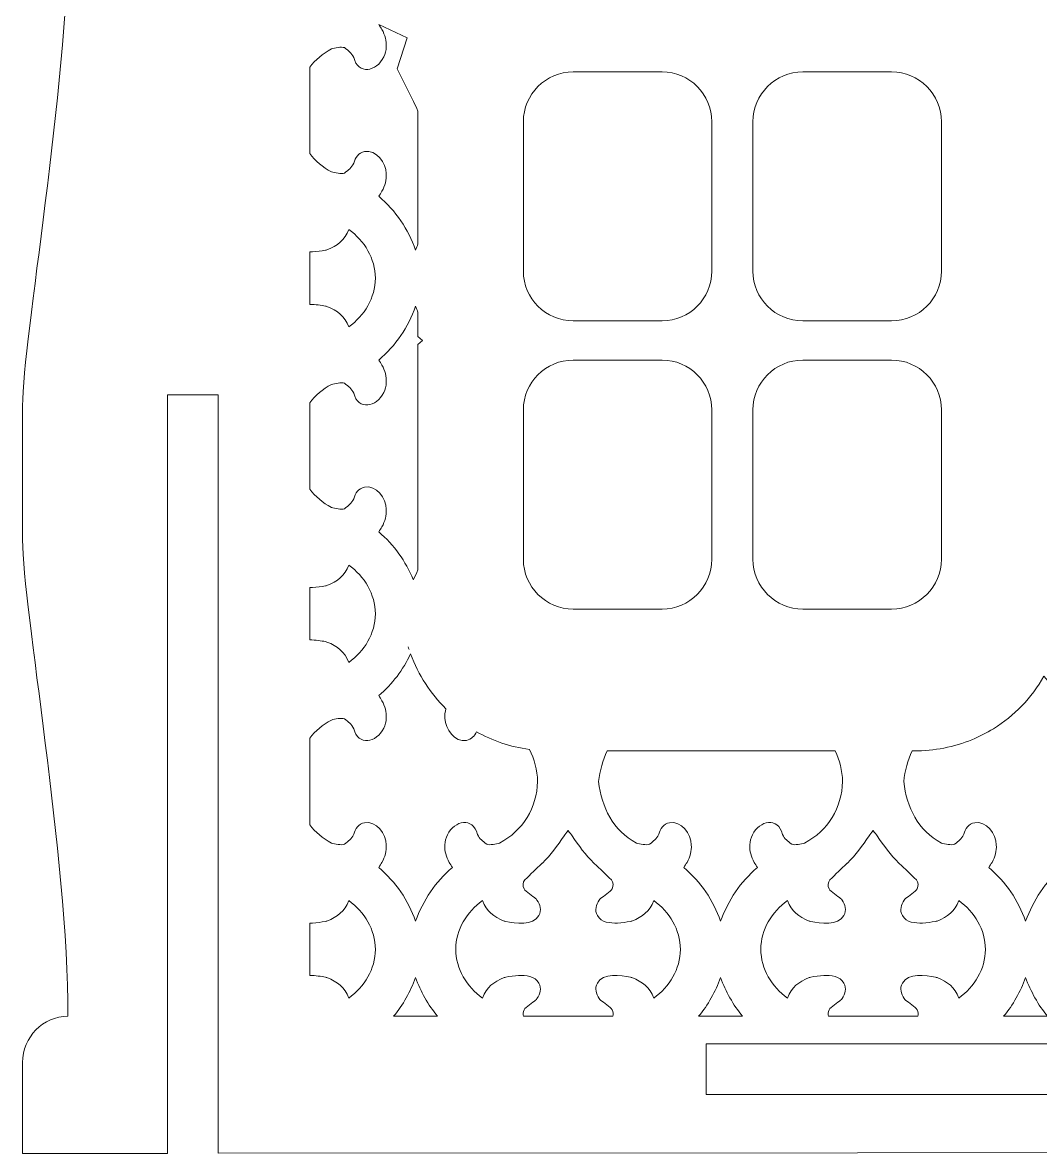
# Model space of a CAD drawing. Header units: centimetres. Extents: x -44 to 44, y -59 to 59.
# Drawn here: x -12.56 to -0.54, y -21.41 to -8.06 of the extents above; entities that cross this region are included whole.
import ezdxf

# ---------------------------------------------------------------- set-up
doc = ezdxf.new("R2010")
doc.units = ezdxf.units.CM
doc.header["$MEASUREMENT"] = 0
doc.layers.add('layer 1', color=7, linetype='Continuous')

msp = doc.modelspace()

# ---------------------------------------------------------------- linework, layer by layer
at = {"layer": 'layer 1', "lineweight": 9}
for points, knots in [([(0.39317, 9.20218), (0.39317, 9.20218), (1.78183, 9.20218), (1.78183, 9.20218), (1.78183, 9.20218), (2.21833, 9.20218), (2.57539, 8.84509), (2.57539, 8.40861), (2.57539, 8.40861), (2.57539, 8.40861), (2.57539, 8.40859), (2.57539, 8.40859), (2.57539, 8.40859), (2.57539, 8.05007), (2.33445, 7.74516), (2.00649, 7.64766), (2.00649, 7.64766), (2.00649, 7.64766), (2.03844, 7.61503), (2.03844, 7.61503), (2.03844, 7.61503), (2.03844, 7.61503), (2.38926, 7.25685), (2.38926, 7.25685), (2.38926, 7.25685), (2.38926, 7.25685), (14.71384, -5.32678), (14.71384, -5.32678), (14.71384, -5.32678), (14.71384, -5.32678), (14.71384, -6.39821), (14.71384, -6.39821), (14.71384, -6.39821), (14.71384, -6.70091), (14.47399, -6.94629), (14.17813, -6.94629), (14.17813, -6.94629), (14.17813, -8.84051), (14.71384, -11.77993), (14.71384, -12.57114), (14.71384, -12.57114), (14.71384, -12.57114), (14.71384, -14.15383), (14.71384, -14.15383), (14.71384, -14.15383), (14.71384, -14.94504), (14.17813, -17.88446), (14.17813, -19.77868), (14.17813, -19.77868), (14.47399, -19.77868), (14.71384, -20.02406), (14.71384, -20.32676), (14.71384, -20.32676), (14.71384, -20.32676), (14.71384, -21.39819), (14.71384, -21.39819), (14.71384, -21.39819), (14.71384, -21.39819), (14.17813, -21.39819), (14.17813, -21.39819), (14.17813, -21.39819), (14.17813, -21.39819), (13.65836, -21.39819), (13.65836, -21.39819), (13.65836, -21.39819), (13.65836, -21.39819), (13.00335, -21.39859), (13.00335, -21.39859), (13.00335, -21.39859), (13.00335, -21.39859), (13.00335, -12.45703), (13.00335, -12.45703), (13.00335, -12.45703), (13.00335, -12.45703), (12.40335, -12.45703), (12.40335, -12.45703), (12.40335, -12.45703), (12.40335, -12.45703), (12.40335, -21.39898), (12.40335, -21.39898), (12.40335, -21.39898), (12.40335, -21.39898), (-10.24476, -21.41336), (-10.24476, -21.41336), (-10.24476, -21.41336), (-10.24476, -21.41336), (-10.24476, -12.45703), (-10.24476, -12.45703), (-10.24476, -12.45703), (-10.24476, -12.45703), (-10.84476, -12.45703), (-10.84476, -12.45703), (-10.84476, -12.45703), (-10.84476, -12.45703), (-10.84476, -21.41374), (-10.84476, -21.41374), (-10.84476, -21.41374), (-10.84476, -21.41374), (-11.49101, -21.41415), (-11.49101, -21.41415), (-11.49101, -21.41415), (-11.49101, -21.41415), (-12.01954, -21.41415), (-12.01954, -21.41415), (-12.01954, -21.41415), (-12.01954, -21.41415), (-12.55526, -21.41415), (-12.55526, -21.41415), (-12.55526, -21.41415), (-12.55526, -21.41415), (-12.55526, -20.34272), (-12.55526, -20.34272), (-12.55526, -20.34272), (-12.55526, -20.04002), (-12.31541, -19.79464), (-12.01954, -19.79464), (-12.01954, -19.79464), (-12.01954, -17.90042), (-12.55526, -14.961), (-12.55526, -14.16979), (-12.55526, -14.16979), (-12.55526, -14.16979), (-12.55526, -12.5871), (-12.55526, -12.5871), (-12.55526, -12.5871), (-12.55526, -11.79589), (-12.01954, -8.85647), (-12.01954, -6.96225), (-12.01954, -6.96225), (-12.31541, -6.96225), (-12.55526, -6.71687), (-12.55526, -6.41417), (-12.55526, -6.41417), (-12.55526, -6.41417), (-12.55526, -5.34274), (-12.55526, -5.34274), (-12.55526, -5.34274), (-12.55526, -5.34274), (0.08501, 7.5624), (0.08501, 7.5624), (0.08501, 7.5624), (0.08501, 7.5624), (0.16851, 7.64769), (0.16851, 7.64769), (0.16851, 7.64769), (-0.15947, 7.74519), (-0.40039, 8.05005), (-0.40039, 8.40859), (-0.40039, 8.40859), (-0.40039, 8.40859), (-0.40039, 8.40861), (-0.40039, 8.40861), (-0.40039, 8.40861), (-0.40039, 8.84509), (-0.04333, 9.20218), (0.39317, 9.20218)], [0, 0, 0, 0, 0.025, 0.025, 0.025, 0.025, 0.05, 0.05, 0.05, 0.05, 0.075, 0.075, 0.075, 0.075, 0.1, 0.1, 0.1, 0.1, 0.125, 0.125, 0.125, 0.125, 0.15, 0.15, 0.15, 0.15, 0.175, 0.175, 0.175, 0.175, 0.2, 0.2, 0.2, 0.2, 0.225, 0.225, 0.225, 0.225, 0.25, 0.25, 0.25, 0.25, 0.275, 0.275, 0.275, 0.275, 0.3, 0.3, 0.3, 0.3, 0.325, 0.325, 0.325, 0.325, 0.35, 0.35, 0.35, 0.35, 0.375, 0.375, 0.375, 0.375, 0.4, 0.4, 0.4, 0.4, 0.425, 0.425, 0.425, 0.425, 0.45, 0.45, 0.45, 0.45, 0.475, 0.475, 0.475, 0.475, 0.5, 0.5, 0.5, 0.5, 0.525, 0.525, 0.525, 0.525, 0.55, 0.55, 0.55, 0.55, 0.575, 0.575, 0.575, 0.575, 0.6, 0.6, 0.6, 0.6, 0.625, 0.625, 0.625, 0.625, 0.65, 0.65, 0.65, 0.65, 0.675, 0.675, 0.675, 0.675, 0.7, 0.7, 0.7, 0.7, 0.725, 0.725, 0.725, 0.725, 0.75, 0.75, 0.75, 0.75, 0.775, 0.775, 0.775, 0.775, 0.8, 0.8, 0.8, 0.8, 0.825, 0.825, 0.825, 0.825, 0.85, 0.85, 0.85, 0.85, 0.875, 0.875, 0.875, 0.875, 0.9, 0.9, 0.9, 0.9, 0.925, 0.925, 0.925, 0.925, 0.95, 0.95, 0.95, 0.95, 1, 1, 1, 1]), ([(-8.35131, -8.08091), (-8.33805, -8.10099), (-8.32318, -8.12169), (-8.31236, -8.14142), (-8.31236, -8.14142), (-8.27674, -8.20624), (-8.25718, -8.27436), (-8.26185, -8.34868), (-8.26185, -8.34868), (-8.26264, -8.3889), (-8.27387, -8.42882), (-8.29144, -8.46484), (-8.29144, -8.46484), (-8.37694, -8.63996), (-8.59414, -8.67919), (-8.64579, -8.47215), (-8.64579, -8.47215), (-8.67469, -8.41485), (-8.70519, -8.39458), (-8.75537, -8.355), (-8.75537, -8.355), (-8.79066, -8.34131), (-8.86937, -8.3589), (-8.90756, -8.36931), (-8.90756, -8.36931), (-9.01408, -8.42473), (-9.09889, -8.49851), (-9.16513, -8.58527), (-9.16513, -8.58527), (-9.16513, -8.58527), (-9.16513, -9.60651), (-9.16513, -9.60651), (-9.16513, -9.60651), (-9.09887, -9.69328), (-9.01408, -9.76706), (-8.90754, -9.82247), (-8.90754, -9.82247), (-8.86937, -9.83289), (-8.79064, -9.8505), (-8.75539, -9.83681), (-8.75539, -9.83681), (-8.7051, -9.79716), (-8.67463, -9.77691), (-8.64568, -9.71944), (-8.64568, -9.71944), (-8.62884, -9.65385), (-8.58855, -9.59629), (-8.51743, -9.58211), (-8.51743, -9.58211), (-8.37951, -9.55457), (-8.26466, -9.71801), (-8.26185, -9.843), (-8.26185, -9.843), (-8.25716, -9.91736), (-8.27672, -9.9855), (-8.31234, -10.05039), (-8.31234, -10.05039), (-8.32314, -10.07004), (-8.33794, -10.09067), (-8.35129, -10.11092), (-8.35129, -10.11092), (-8.14783, -10.28184), (-8.00496, -10.49822), (-7.91576, -10.74538), (-7.91576, -10.74538), (-7.9068, -10.72056), (-7.89729, -10.69605), (-7.88724, -10.67186), (-7.88724, -10.67186), (-7.88724, -10.67186), (-7.88724, -9.10371), (-7.88724, -9.10371), (-7.88724, -9.10371), (-7.90483, -9.06574), (-7.92424, -9.02801), (-7.94196, -8.99209), (-7.94196, -8.99209), (-7.94196, -8.99209), (-8.13313, -8.60503), (-8.13313, -8.60503), (-8.13313, -8.60503), (-8.13313, -8.60503), (-8.01677, -8.23845), (-8.01677, -8.23845), (-8.01677, -8.23845), (-8.01677, -8.23845), (-8.35131, -8.08091), (-8.35131, -8.08091)], [0, 0, 0, 0, 0.04347826, 0.04347826, 0.04347826, 0.04347826, 0.08695652, 0.08695652, 0.08695652, 0.08695652, 0.13043478, 0.13043478, 0.13043478, 0.13043478, 0.17391304, 0.17391304, 0.17391304, 0.17391304, 0.2173913, 0.2173913, 0.2173913, 0.2173913, 0.26086957, 0.26086957, 0.26086957, 0.26086957, 0.30434783, 0.30434783, 0.30434783, 0.30434783, 0.34782609, 0.34782609, 0.34782609, 0.34782609, 0.39130435, 0.39130435, 0.39130435, 0.39130435, 0.43478261, 0.43478261, 0.43478261, 0.43478261, 0.47826087, 0.47826087, 0.47826087, 0.47826087, 0.52173913, 0.52173913, 0.52173913, 0.52173913, 0.56521739, 0.56521739, 0.56521739, 0.56521739, 0.60869565, 0.60869565, 0.60869565, 0.60869565, 0.65217391, 0.65217391, 0.65217391, 0.65217391, 0.69565217, 0.69565217, 0.69565217, 0.69565217, 0.73913043, 0.73913043, 0.73913043, 0.73913043, 0.7826087, 0.7826087, 0.7826087, 0.7826087, 0.82608696, 0.82608696, 0.82608696, 0.82608696, 0.86956522, 0.86956522, 0.86956522, 0.86956522, 0.91304348, 0.91304348, 0.91304348, 0.91304348, 1, 1, 1, 1]), ([(-6.05505, -11.58216), (-5.64936, -11.58216), (-5.00593, -11.58216), (-5.00593, -11.58216), (-5.00593, -11.58216), (-5.00593, -11.58216), (-5.00593, -11.58216), (-5.00593, -11.58216), (-5.00593, -11.58216), (-4.68244, -11.58216), (-4.41776, -11.31748), (-4.41776, -10.99401), (-4.41776, -10.99401), (-4.41776, -10.99401), (-4.41776, -10.99401), (-4.41776, -10.99401), (-4.41776, -10.99401), (-4.41776, -10.99401), (-4.41776, -9.22956), (-4.41776, -9.22956), (-4.41776, -9.22956), (-4.41776, -9.22956), (-4.41776, -9.22956), (-4.41776, -9.22956), (-4.41776, -9.22956), (-4.41776, -8.9061), (-4.68244, -8.64144), (-5.00593, -8.64144), (-5.00593, -8.64144), (-5.00593, -8.64144), (-5.64936, -8.64144), (-6.05507, -8.64144), (-6.05507, -8.64144), (-6.05507, -8.64144), (-6.05507, -8.64144), (-6.05507, -8.64144), (-6.05507, -8.64144), (-6.37854, -8.64144), (-6.6432, -8.9061), (-6.6432, -9.22956), (-6.6432, -9.22956), (-6.6432, -9.22956), (-6.6432, -9.22956), (-6.6432, -9.22956), (-6.6432, -9.22956), (-6.6432, -9.22956), (-6.6432, -10.99401), (-6.6432, -10.99401), (-6.6432, -10.99401), (-6.6432, -10.99401), (-6.6432, -10.99401), (-6.6432, -10.99401), (-6.6432, -10.99401), (-6.6432, -11.31748), (-6.37854, -11.58216), (-6.05505, -11.58216)], [0, 0, 0, 0, 0.06666667, 0.06666667, 0.06666667, 0.06666667, 0.13333333, 0.13333333, 0.13333333, 0.13333333, 0.2, 0.2, 0.2, 0.2, 0.26666667, 0.26666667, 0.26666667, 0.26666667, 0.33333333, 0.33333333, 0.33333333, 0.33333333, 0.4, 0.4, 0.4, 0.4, 0.46666667, 0.46666667, 0.46666667, 0.46666667, 0.53333333, 0.53333333, 0.53333333, 0.53333333, 0.6, 0.6, 0.6, 0.6, 0.66666667, 0.66666667, 0.66666667, 0.66666667, 0.73333333, 0.73333333, 0.73333333, 0.73333333, 0.8, 0.8, 0.8, 0.8, 0.86666667, 0.86666667, 0.86666667, 0.86666667, 1, 1, 1, 1]), ([(-3.34446, -11.58216), (-2.93878, -11.58216), (-2.29532, -11.58216), (-2.29532, -11.58216), (-2.29532, -11.58216), (-2.29532, -11.58216), (-2.29532, -11.58216), (-2.29532, -11.58216), (-2.29532, -11.58216), (-1.97184, -11.58216), (-1.70717, -11.31748), (-1.70717, -10.99401), (-1.70717, -10.99401), (-1.70717, -10.99401), (-1.70717, -10.99401), (-1.70717, -10.99401), (-1.70717, -10.99401), (-1.70717, -10.99401), (-1.70717, -9.22956), (-1.70717, -9.22956), (-1.70717, -9.22956), (-1.70717, -9.22956), (-1.70717, -9.22956), (-1.70717, -9.22956), (-1.70717, -9.22956), (-1.70717, -8.9061), (-1.97186, -8.64144), (-2.29532, -8.64144), (-2.29532, -8.64144), (-2.29532, -8.64144), (-2.93878, -8.64144), (-3.34446, -8.64144), (-3.34446, -8.64144), (-3.34446, -8.64144), (-3.34446, -8.64144), (-3.34446, -8.64144), (-3.34446, -8.64144), (-3.66793, -8.64144), (-3.93259, -8.9061), (-3.93259, -9.22956), (-3.93259, -9.22956), (-3.93259, -9.22956), (-3.93259, -9.22956), (-3.93259, -9.22956), (-3.93259, -9.22956), (-3.93259, -9.22956), (-3.93259, -10.99401), (-3.93259, -10.99401), (-3.93259, -10.99401), (-3.93259, -10.99401), (-3.93259, -10.99401), (-3.93259, -10.99401), (-3.93259, -10.99401), (-3.93259, -11.31748), (-3.66793, -11.58216), (-3.34446, -11.58216)], [0, 0, 0, 0, 0.06666667, 0.06666667, 0.06666667, 0.06666667, 0.13333333, 0.13333333, 0.13333333, 0.13333333, 0.2, 0.2, 0.2, 0.2, 0.26666667, 0.26666667, 0.26666667, 0.26666667, 0.33333333, 0.33333333, 0.33333333, 0.33333333, 0.4, 0.4, 0.4, 0.4, 0.46666667, 0.46666667, 0.46666667, 0.46666667, 0.53333333, 0.53333333, 0.53333333, 0.53333333, 0.6, 0.6, 0.6, 0.6, 0.66666667, 0.66666667, 0.66666667, 0.66666667, 0.73333333, 0.73333333, 0.73333333, 0.73333333, 0.8, 0.8, 0.8, 0.8, 0.86666667, 0.86666667, 0.86666667, 0.86666667, 1, 1, 1, 1]), ([(-9.16513, -10.76749), (-9.15405, -10.76749), (-9.14314, -10.76719), (-9.13258, -10.76672), (-9.13258, -10.76672), (-9.08196, -10.76443), (-9.02942, -10.75764), (-8.9796, -10.7481), (-8.9796, -10.7481), (-8.9796, -10.7481), (-8.97064, -10.74636), (-8.97064, -10.74636), (-8.97064, -10.74636), (-8.97064, -10.74636), (-8.96209, -10.74317), (-8.96209, -10.74317), (-8.96209, -10.74317), (-8.83564, -10.69569), (-8.75441, -10.62896), (-8.70559, -10.50193), (-8.70559, -10.50193), (-8.51946, -10.63517), (-8.39248, -10.84528), (-8.39023, -11.07855), (-8.39023, -11.07855), (-8.39248, -11.30998), (-8.51946, -11.51991), (-8.70559, -11.65314), (-8.70559, -11.65314), (-8.75443, -11.52609), (-8.83564, -11.45936), (-8.96211, -11.41189), (-8.96211, -11.41189), (-8.96211, -11.41189), (-8.97062, -11.4087), (-8.97062, -11.4087), (-8.97062, -11.4087), (-8.97062, -11.4087), (-8.97954, -11.40699), (-8.97954, -11.40699), (-8.97954, -11.40699), (-9.02949, -11.39739), (-9.09816, -11.38629), (-9.16513, -11.38712), (-9.16513, -11.38712), (-9.16513, -11.38712), (-9.16513, -10.76749), (-9.16513, -10.76749)], [0, 0, 0, 0, 0.07692308, 0.07692308, 0.07692308, 0.07692308, 0.15384615, 0.15384615, 0.15384615, 0.15384615, 0.23076923, 0.23076923, 0.23076923, 0.23076923, 0.30769231, 0.30769231, 0.30769231, 0.30769231, 0.38461538, 0.38461538, 0.38461538, 0.38461538, 0.46153846, 0.46153846, 0.46153846, 0.46153846, 0.53846154, 0.53846154, 0.53846154, 0.53846154, 0.61538462, 0.61538462, 0.61538462, 0.61538462, 0.69230769, 0.69230769, 0.69230769, 0.69230769, 0.76923077, 0.76923077, 0.76923077, 0.76923077, 0.84615385, 0.84615385, 0.84615385, 0.84615385, 1, 1, 1, 1]), ([(-9.16513, -12.54853), (-9.09887, -12.46176), (-9.01408, -12.38799), (-8.90754, -12.33257), (-8.90754, -12.33257), (-8.86937, -12.32216), (-8.79064, -12.30452), (-8.75539, -12.31826), (-8.75539, -12.31826), (-8.70516, -12.35786), (-8.67469, -12.37806), (-8.64579, -12.43543), (-8.64579, -12.43543), (-8.59414, -12.64245), (-8.37692, -12.60321), (-8.29146, -12.4281), (-8.29146, -12.4281), (-8.27387, -12.39208), (-8.26264, -12.35216), (-8.26185, -12.31194), (-8.26185, -12.31194), (-8.25718, -12.23762), (-8.27674, -12.1695), (-8.31234, -12.10466), (-8.31234, -12.10466), (-8.32318, -12.08492), (-8.33805, -12.06422), (-8.35131, -12.04414), (-8.35131, -12.04414), (-8.14785, -11.87323), (-8.00496, -11.65684), (-7.91576, -11.40969), (-7.91576, -11.40969), (-7.9068, -11.4345), (-7.89729, -11.45899), (-7.88724, -11.48319), (-7.88724, -11.48319), (-7.88724, -11.48319), (-7.88724, -11.76484), (-7.88724, -11.76484), (-7.88724, -11.76484), (-7.88724, -11.76484), (-7.83461, -11.81351), (-7.83461, -11.81351), (-7.83461, -11.81351), (-7.83461, -11.81351), (-7.88724, -11.86217), (-7.88724, -11.86217), (-7.88724, -11.86217), (-7.88724, -11.86217), (-7.88724, -14.5233), (-7.88724, -14.5233), (-7.88724, -14.5233), (-7.90483, -14.56127), (-7.92424, -14.59901), (-7.94196, -14.63492), (-7.94196, -14.63492), (-7.94196, -14.63492), (-7.94325, -14.63754), (-7.94325, -14.63754), (-7.94325, -14.63754), (-8.03327, -14.41991), (-8.16759, -14.22851), (-8.35129, -14.07418), (-8.35129, -14.07418), (-8.33796, -14.05395), (-8.32316, -14.03329), (-8.31236, -14.01364), (-8.31236, -14.01364), (-8.27672, -13.94878), (-8.25716, -13.88064), (-8.26185, -13.80628), (-8.26185, -13.80628), (-8.26466, -13.68126), (-8.37949, -13.51783), (-8.51743, -13.54536), (-8.51743, -13.54536), (-8.58855, -13.55955), (-8.62884, -13.61711), (-8.64568, -13.6827), (-8.64568, -13.6827), (-8.67463, -13.74017), (-8.7051, -13.76042), (-8.75537, -13.80004), (-8.75537, -13.80004), (-8.79066, -13.81374), (-8.86935, -13.79614), (-8.90756, -13.78573), (-8.90756, -13.78573), (-9.01408, -13.73031), (-9.09889, -13.65654), (-9.16513, -13.56977), (-9.16513, -13.56977), (-9.16513, -13.56977), (-9.16513, -12.54853), (-9.16513, -12.54853)], [0, 0, 0, 0, 0.04, 0.04, 0.04, 0.04, 0.08, 0.08, 0.08, 0.08, 0.12, 0.12, 0.12, 0.12, 0.16, 0.16, 0.16, 0.16, 0.2, 0.2, 0.2, 0.2, 0.24, 0.24, 0.24, 0.24, 0.28, 0.28, 0.28, 0.28, 0.32, 0.32, 0.32, 0.32, 0.36, 0.36, 0.36, 0.36, 0.4, 0.4, 0.4, 0.4, 0.44, 0.44, 0.44, 0.44, 0.48, 0.48, 0.48, 0.48, 0.52, 0.52, 0.52, 0.52, 0.56, 0.56, 0.56, 0.56, 0.6, 0.6, 0.6, 0.6, 0.64, 0.64, 0.64, 0.64, 0.68, 0.68, 0.68, 0.68, 0.72, 0.72, 0.72, 0.72, 0.76, 0.76, 0.76, 0.76, 0.8, 0.8, 0.8, 0.8, 0.84, 0.84, 0.84, 0.84, 0.88, 0.88, 0.88, 0.88, 0.92, 0.92, 0.92, 0.92, 1, 1, 1, 1]), ([(-6.05505, -14.98556), (-5.64936, -14.98556), (-5.00593, -14.98556), (-5.00593, -14.98556), (-5.00593, -14.98556), (-5.00593, -14.98556), (-5.00593, -14.98556), (-5.00593, -14.98556), (-5.00593, -14.98556), (-4.68244, -14.98556), (-4.41776, -14.72087), (-4.41776, -14.39743), (-4.41776, -14.39743), (-4.41776, -14.39743), (-4.41776, -14.39743), (-4.41776, -14.39743), (-4.41776, -14.39743), (-4.41776, -14.39743), (-4.41776, -12.63298), (-4.41776, -12.63298), (-4.41776, -12.63298), (-4.41776, -12.63298), (-4.41776, -12.63298), (-4.41776, -12.63298), (-4.41776, -12.63298), (-4.41776, -12.30951), (-4.68244, -12.04485), (-5.00593, -12.04485), (-5.00593, -12.04485), (-5.00593, -12.04485), (-5.64936, -12.04485), (-6.05507, -12.04485), (-6.05507, -12.04485), (-6.05507, -12.04485), (-6.05507, -12.04485), (-6.05507, -12.04485), (-6.05507, -12.04485), (-6.37854, -12.04485), (-6.6432, -12.30951), (-6.6432, -12.63298), (-6.6432, -12.63298), (-6.6432, -12.63298), (-6.6432, -12.63298), (-6.6432, -12.63298), (-6.6432, -12.63298), (-6.6432, -12.63298), (-6.6432, -14.39743), (-6.6432, -14.39743), (-6.6432, -14.39743), (-6.6432, -14.39743), (-6.6432, -14.39743), (-6.6432, -14.39743), (-6.6432, -14.39743), (-6.6432, -14.72087), (-6.37854, -14.98556), (-6.05505, -14.98556)], [0, 0, 0, 0, 0.06666667, 0.06666667, 0.06666667, 0.06666667, 0.13333333, 0.13333333, 0.13333333, 0.13333333, 0.2, 0.2, 0.2, 0.2, 0.26666667, 0.26666667, 0.26666667, 0.26666667, 0.33333333, 0.33333333, 0.33333333, 0.33333333, 0.4, 0.4, 0.4, 0.4, 0.46666667, 0.46666667, 0.46666667, 0.46666667, 0.53333333, 0.53333333, 0.53333333, 0.53333333, 0.6, 0.6, 0.6, 0.6, 0.66666667, 0.66666667, 0.66666667, 0.66666667, 0.73333333, 0.73333333, 0.73333333, 0.73333333, 0.8, 0.8, 0.8, 0.8, 0.86666667, 0.86666667, 0.86666667, 0.86666667, 1, 1, 1, 1]), ([(-3.34446, -14.98556), (-2.93878, -14.98556), (-2.29532, -14.98556), (-2.29532, -14.98556), (-2.29532, -14.98556), (-2.29532, -14.98556), (-2.29532, -14.98556), (-2.29532, -14.98556), (-2.29532, -14.98556), (-1.97184, -14.98556), (-1.70717, -14.72089), (-1.70717, -14.39743), (-1.70717, -14.39743), (-1.70717, -14.39743), (-1.70717, -14.39743), (-1.70717, -14.39743), (-1.70717, -14.39743), (-1.70717, -14.39743), (-1.70717, -12.63298), (-1.70717, -12.63298), (-1.70717, -12.63298), (-1.70717, -12.63298), (-1.70717, -12.63298), (-1.70717, -12.63298), (-1.70717, -12.63298), (-1.70717, -12.30951), (-1.97186, -12.04485), (-2.29532, -12.04485), (-2.29532, -12.04485), (-2.29532, -12.04485), (-2.93878, -12.04485), (-3.34446, -12.04485), (-3.34446, -12.04485), (-3.34446, -12.04485), (-3.34446, -12.04485), (-3.34446, -12.04485), (-3.34446, -12.04485), (-3.66793, -12.04485), (-3.93259, -12.30951), (-3.93259, -12.63298), (-3.93259, -12.63298), (-3.93259, -12.63298), (-3.93259, -12.63298), (-3.93259, -12.63298), (-3.93259, -12.63298), (-3.93259, -12.63298), (-3.93259, -14.39743), (-3.93259, -14.39743), (-3.93259, -14.39743), (-3.93259, -14.39743), (-3.93259, -14.39743), (-3.93259, -14.39743), (-3.93259, -14.39743), (-3.93259, -14.72089), (-3.66793, -14.98556), (-3.34446, -14.98556)], [0, 0, 0, 0, 0.06666667, 0.06666667, 0.06666667, 0.06666667, 0.13333333, 0.13333333, 0.13333333, 0.13333333, 0.2, 0.2, 0.2, 0.2, 0.26666667, 0.26666667, 0.26666667, 0.26666667, 0.33333333, 0.33333333, 0.33333333, 0.33333333, 0.4, 0.4, 0.4, 0.4, 0.46666667, 0.46666667, 0.46666667, 0.46666667, 0.53333333, 0.53333333, 0.53333333, 0.53333333, 0.6, 0.6, 0.6, 0.6, 0.66666667, 0.66666667, 0.66666667, 0.66666667, 0.73333333, 0.73333333, 0.73333333, 0.73333333, 0.8, 0.8, 0.8, 0.8, 0.86666667, 0.86666667, 0.86666667, 0.86666667, 1, 1, 1, 1]), ([(-9.16513, -14.73077), (-9.15405, -14.73077), (-9.14312, -14.73047), (-9.13256, -14.73), (-9.13256, -14.73), (-9.08196, -14.72769), (-9.02929, -14.72091), (-8.97947, -14.71131), (-8.97947, -14.71131), (-8.97947, -14.71131), (-8.97058, -14.70958), (-8.97058, -14.70958), (-8.97058, -14.70958), (-8.97058, -14.70958), (-8.96209, -14.70641), (-8.96209, -14.70641), (-8.96209, -14.70641), (-8.83564, -14.65892), (-8.75441, -14.59221), (-8.70559, -14.46516), (-8.70559, -14.46516), (-8.51949, -14.59841), (-8.39248, -14.80851), (-8.39023, -15.04179), (-8.39023, -15.04179), (-8.39248, -15.27321), (-8.51946, -15.48315), (-8.70557, -15.61639), (-8.70557, -15.61639), (-8.75441, -15.48934), (-8.83564, -15.42264), (-8.96207, -15.37513), (-8.96207, -15.37513), (-8.96207, -15.37513), (-8.9706, -15.37194), (-8.9706, -15.37194), (-8.9706, -15.37194), (-8.9706, -15.37194), (-8.97954, -15.37022), (-8.97954, -15.37022), (-8.97954, -15.37022), (-9.02949, -15.36062), (-9.09814, -15.34952), (-9.16513, -15.35036), (-9.16513, -15.35036), (-9.16513, -15.35036), (-9.16513, -14.73077), (-9.16513, -14.73077)], [0, 0, 0, 0, 0.07692308, 0.07692308, 0.07692308, 0.07692308, 0.15384615, 0.15384615, 0.15384615, 0.15384615, 0.23076923, 0.23076923, 0.23076923, 0.23076923, 0.30769231, 0.30769231, 0.30769231, 0.30769231, 0.38461538, 0.38461538, 0.38461538, 0.38461538, 0.46153846, 0.46153846, 0.46153846, 0.46153846, 0.53846154, 0.53846154, 0.53846154, 0.53846154, 0.61538462, 0.61538462, 0.61538462, 0.61538462, 0.69230769, 0.69230769, 0.69230769, 0.69230769, 0.76923077, 0.76923077, 0.76923077, 0.76923077, 0.84615385, 0.84615385, 0.84615385, 0.84615385, 1, 1, 1, 1]), ([(-7.99288, -15.46292), (-7.99616, -15.45315), (-7.99933, -15.44336), (-8.00252, -15.43346), (-8.00252, -15.43346), (-7.99935, -15.44336), (-7.99616, -15.45317), (-7.99288, -15.46292)], [0, 0, 0, 0, 0.33333333, 0.33333333, 0.33333333, 0.33333333, 1, 1, 1, 1]), ([(-6.57255, -16.64376), (-6.51291, -16.75761), (-6.47946, -16.88638), (-6.47531, -17.02241), (-6.47531, -17.02241), (-6.4848, -17.33254), (-6.64637, -17.60486), (-6.92394, -17.74899), (-6.92394, -17.74899), (-6.96214, -17.7594), (-7.04079, -17.77701), (-7.07612, -17.76328), (-7.07612, -17.76328), (-7.12635, -17.7237), (-7.1568, -17.70347), (-7.18571, -17.64613), (-7.18571, -17.64613), (-7.23733, -17.43911), (-7.45453, -17.47834), (-7.54003, -17.65344), (-7.54003, -17.65344), (-7.5576, -17.68946), (-7.56883, -17.7294), (-7.56964, -17.76962), (-7.56964, -17.76962), (-7.57431, -17.84394), (-7.55475, -17.91206), (-7.51916, -17.9769), (-7.51916, -17.9769), (-7.50831, -17.99661), (-7.49344, -18.01734), (-7.48018, -18.03739), (-7.48018, -18.03739), (-7.68364, -18.20831), (-7.82653, -18.42471), (-7.91576, -18.67187), (-7.91576, -18.67187), (-8.00496, -18.42474), (-8.14783, -18.20833), (-8.35129, -18.03741), (-8.35129, -18.03741), (-8.33794, -18.01719), (-8.32314, -17.99655), (-8.31234, -17.9769), (-8.31234, -17.9769), (-8.27672, -17.91204), (-8.25716, -17.84389), (-8.26185, -17.76951), (-8.26185, -17.76951), (-8.26466, -17.64452), (-8.37951, -17.48106), (-8.51745, -17.5086), (-8.51745, -17.5086), (-8.58857, -17.52281), (-8.62884, -17.58036), (-8.64568, -17.64594), (-8.64568, -17.64594), (-8.67463, -17.70343), (-8.70508, -17.72366), (-8.75537, -17.76328), (-8.75537, -17.76328), (-8.79069, -17.77701), (-8.86935, -17.7594), (-8.90754, -17.74899), (-8.90754, -17.74899), (-9.01408, -17.69357), (-9.09887, -17.61979), (-9.16513, -17.53303), (-9.16513, -17.53303), (-9.16513, -17.53303), (-9.16513, -16.51179), (-9.16513, -16.51179), (-9.16513, -16.51179), (-9.09887, -16.42502), (-9.01408, -16.35124), (-8.90754, -16.29583), (-8.90754, -16.29583), (-8.86935, -16.28541), (-8.79069, -16.2678), (-8.75535, -16.28149), (-8.75535, -16.28149), (-8.70516, -16.32109), (-8.67469, -16.34134), (-8.64579, -16.39866), (-8.64579, -16.39866), (-8.59414, -16.60571), (-8.37692, -16.56647), (-8.29144, -16.39136), (-8.29144, -16.39136), (-8.27387, -16.35534), (-8.26264, -16.31541), (-8.26185, -16.27519), (-8.26185, -16.27519), (-8.25718, -16.20086), (-8.27674, -16.13276), (-8.31234, -16.06791), (-8.31234, -16.06791), (-8.32318, -16.04818), (-8.33805, -16.02748), (-8.35131, -16.0074), (-8.35131, -16.0074), (-8.18777, -15.87), (-8.0634, -15.70324), (-7.97454, -15.51476), (-7.97454, -15.51476), (-7.88181, -15.76605), (-7.73852, -15.98514), (-7.55807, -16.16259), (-7.55807, -16.16259), (-7.56786, -16.19871), (-7.57211, -16.23615), (-7.56964, -16.2753), (-7.56964, -16.2753), (-7.56681, -16.40029), (-7.45196, -16.56375), (-7.31404, -16.53619), (-7.31404, -16.53619), (-7.25604, -16.5246), (-7.21854, -16.48419), (-7.19756, -16.43409), (-7.19756, -16.43409), (-7.00804, -16.54106), (-6.79691, -16.61301), (-6.57255, -16.64376)], [0, 0, 0, 0, 0.03125, 0.03125, 0.03125, 0.03125, 0.0625, 0.0625, 0.0625, 0.0625, 0.09375, 0.09375, 0.09375, 0.09375, 0.125, 0.125, 0.125, 0.125, 0.15625, 0.15625, 0.15625, 0.15625, 0.1875, 0.1875, 0.1875, 0.1875, 0.21875, 0.21875, 0.21875, 0.21875, 0.25, 0.25, 0.25, 0.25, 0.28125, 0.28125, 0.28125, 0.28125, 0.3125, 0.3125, 0.3125, 0.3125, 0.34375, 0.34375, 0.34375, 0.34375, 0.375, 0.375, 0.375, 0.375, 0.40625, 0.40625, 0.40625, 0.40625, 0.4375, 0.4375, 0.4375, 0.4375, 0.46875, 0.46875, 0.46875, 0.46875, 0.5, 0.5, 0.5, 0.5, 0.53125, 0.53125, 0.53125, 0.53125, 0.5625, 0.5625, 0.5625, 0.5625, 0.59375, 0.59375, 0.59375, 0.59375, 0.625, 0.625, 0.625, 0.625, 0.65625, 0.65625, 0.65625, 0.65625, 0.6875, 0.6875, 0.6875, 0.6875, 0.71875, 0.71875, 0.71875, 0.71875, 0.75, 0.75, 0.75, 0.75, 0.78125, 0.78125, 0.78125, 0.78125, 0.8125, 0.8125, 0.8125, 0.8125, 0.84375, 0.84375, 0.84375, 0.84375, 0.875, 0.875, 0.875, 0.875, 0.90625, 0.90625, 0.90625, 0.90625, 0.9375, 0.9375, 0.9375, 0.9375, 1, 1, 1, 1]), ([(-0.49686, -15.77642), (-0.43354, -15.86031), (-0.36062, -15.93763), (-0.27761, -16.00738), (-0.27761, -16.00738), (-0.29094, -16.02761), (-0.30574, -16.04824), (-0.31654, -16.06791), (-0.31654, -16.06791), (-0.35216, -16.13278), (-0.37172, -16.20092), (-0.36705, -16.27528), (-0.36705, -16.27528), (-0.36424, -16.40029), (-0.24939, -16.56373), (-0.11145, -16.53619), (-0.11145, -16.53619), (-0.04033, -16.52201), (-0.00004, -16.46445), (0.0168, -16.39886), (0.0168, -16.39886), (0.04575, -16.34139), (0.07618, -16.32114), (0.12645, -16.28151), (0.12645, -16.28151), (0.16181, -16.2678), (0.24047, -16.28541), (0.27868, -16.29583), (0.27868, -16.29583), (0.55624, -16.43998), (0.71779, -16.71227), (0.72731, -17.02241), (0.72731, -17.02241), (0.71779, -17.33254), (0.55624, -17.60484), (0.27868, -17.74899), (0.27868, -17.74899), (0.24047, -17.7594), (0.16181, -17.77701), (0.12647, -17.76328), (0.12647, -17.76328), (0.07624, -17.72368), (0.04581, -17.70347), (0.01691, -17.64613), (0.01691, -17.64613), (-0.03474, -17.43911), (-0.25194, -17.47836), (-0.33744, -17.65344), (-0.33744, -17.65344), (-0.35501, -17.68946), (-0.36624, -17.7294), (-0.36705, -17.76962), (-0.36705, -17.76962), (-0.3717, -17.84394), (-0.35216, -17.91206), (-0.31654, -17.97688), (-0.31654, -17.97688), (-0.3057, -17.99661), (-0.29085, -18.01731), (-0.27759, -18.03739), (-0.27759, -18.03739), (-0.48103, -18.20831), (-0.62391, -18.42471), (-0.71314, -18.67185), (-0.71314, -18.67185), (-0.80235, -18.42471), (-0.94524, -18.20833), (-1.14868, -18.03741), (-1.14868, -18.03741), (-1.13535, -18.01719), (-1.12054, -17.99657), (-1.10974, -17.97688), (-1.10974, -17.97688), (-1.07411, -17.91201), (-1.05456, -17.84387), (-1.05924, -17.76954), (-1.05924, -17.76954), (-1.06204, -17.64452), (-1.17692, -17.48106), (-1.31486, -17.5086), (-1.31486, -17.5086), (-1.38598, -17.52281), (-1.42624, -17.58036), (-1.44309, -17.64594), (-1.44309, -17.64594), (-1.47204, -17.70343), (-1.50246, -17.72364), (-1.55278, -17.76328), (-1.55278, -17.76328), (-1.58809, -17.77701), (-1.66676, -17.7594), (-1.70494, -17.74899), (-1.70494, -17.74899), (-1.98688, -17.60233), (-2.11676, -17.32723), (-2.15291, -17.02241), (-2.15291, -17.02241), (-2.13769, -16.89411), (-2.10585, -16.77109), (-2.05309, -16.66069), (-2.05309, -16.66069), (-2.05309, -16.66069), (-2.03149, -16.66074), (-2.03149, -16.66074), (-2.03149, -16.66074), (-1.78903, -16.66131), (-1.55754, -16.61473), (-1.34646, -16.52803), (-1.34646, -16.52803), (-1.26051, -16.48526), (-1.17463, -16.44889), (-1.09243, -16.39836), (-1.09243, -16.39836), (-0.84771, -16.24674), (-0.64264, -16.03479), (-0.49686, -15.77642)], [0, 0, 0, 0, 0.03333333, 0.03333333, 0.03333333, 0.03333333, 0.06666667, 0.06666667, 0.06666667, 0.06666667, 0.1, 0.1, 0.1, 0.1, 0.13333333, 0.13333333, 0.13333333, 0.13333333, 0.16666667, 0.16666667, 0.16666667, 0.16666667, 0.2, 0.2, 0.2, 0.2, 0.23333333, 0.23333333, 0.23333333, 0.23333333, 0.26666667, 0.26666667, 0.26666667, 0.26666667, 0.3, 0.3, 0.3, 0.3, 0.33333333, 0.33333333, 0.33333333, 0.33333333, 0.36666667, 0.36666667, 0.36666667, 0.36666667, 0.4, 0.4, 0.4, 0.4, 0.43333333, 0.43333333, 0.43333333, 0.43333333, 0.46666667, 0.46666667, 0.46666667, 0.46666667, 0.5, 0.5, 0.5, 0.5, 0.53333333, 0.53333333, 0.53333333, 0.53333333, 0.56666667, 0.56666667, 0.56666667, 0.56666667, 0.6, 0.6, 0.6, 0.6, 0.63333333, 0.63333333, 0.63333333, 0.63333333, 0.66666667, 0.66666667, 0.66666667, 0.66666667, 0.7, 0.7, 0.7, 0.7, 0.73333333, 0.73333333, 0.73333333, 0.73333333, 0.76666667, 0.76666667, 0.76666667, 0.76666667, 0.8, 0.8, 0.8, 0.8, 0.83333333, 0.83333333, 0.83333333, 0.83333333, 0.86666667, 0.86666667, 0.86666667, 0.86666667, 0.9, 0.9, 0.9, 0.9, 0.93333333, 0.93333333, 0.93333333, 0.93333333, 1, 1, 1, 1]), ([(-2.96291, -16.66016), (-2.90848, -16.76994), (-2.87796, -16.89285), (-2.874, -17.02241), (-2.874, -17.02241), (-2.88349, -17.33254), (-3.04506, -17.60486), (-3.32263, -17.74899), (-3.32263, -17.74899), (-3.36084, -17.7594), (-3.43948, -17.77701), (-3.47484, -17.76328), (-3.47484, -17.76328), (-3.52506, -17.72368), (-3.55549, -17.70347), (-3.5844, -17.64613), (-3.5844, -17.64613), (-3.63604, -17.43911), (-3.85324, -17.47836), (-3.93874, -17.65344), (-3.93874, -17.65344), (-3.95631, -17.68946), (-3.96754, -17.7294), (-3.96836, -17.76962), (-3.96836, -17.76962), (-3.97301, -17.84396), (-3.95344, -17.91206), (-3.91783, -17.9769), (-3.91783, -17.9769), (-3.90701, -17.99661), (-3.89214, -18.01731), (-3.87887, -18.03737), (-3.87887, -18.03737), (-4.08234, -18.20831), (-4.22522, -18.42471), (-4.31445, -18.67187), (-4.31445, -18.67187), (-4.40366, -18.42474), (-4.54652, -18.20833), (-4.74996, -18.03744), (-4.74996, -18.03744), (-4.73664, -18.01721), (-4.72183, -17.99657), (-4.71103, -17.97688), (-4.71103, -17.97688), (-4.67541, -17.91201), (-4.65585, -17.84387), (-4.66054, -17.76951), (-4.66054, -17.76951), (-4.66337, -17.64452), (-4.77821, -17.48109), (-4.91614, -17.5086), (-4.91614, -17.5086), (-4.98726, -17.52281), (-5.02753, -17.58036), (-5.04437, -17.64594), (-5.04437, -17.64594), (-5.07332, -17.70343), (-5.10379, -17.72366), (-5.15409, -17.76328), (-5.15409, -17.76328), (-5.1894, -17.77701), (-5.26804, -17.7594), (-5.30623, -17.74899), (-5.30623, -17.74899), (-5.58819, -17.60233), (-5.71802, -17.32723), (-5.75421, -17.02241), (-5.75421, -17.02241), (-5.73896, -16.8939), (-5.70705, -16.77066), (-5.65412, -16.66011), (-5.65412, -16.66011), (-5.16114, -16.66007), (-4.66815, -16.66074), (-4.17519, -16.66074), (-4.17519, -16.66074), (-3.77104, -16.66074), (-3.36696, -16.66029), (-2.96291, -16.66016)], [0, 0, 0, 0, 0.04761905, 0.04761905, 0.04761905, 0.04761905, 0.0952381, 0.0952381, 0.0952381, 0.0952381, 0.14285714, 0.14285714, 0.14285714, 0.14285714, 0.19047619, 0.19047619, 0.19047619, 0.19047619, 0.23809524, 0.23809524, 0.23809524, 0.23809524, 0.28571429, 0.28571429, 0.28571429, 0.28571429, 0.33333333, 0.33333333, 0.33333333, 0.33333333, 0.38095238, 0.38095238, 0.38095238, 0.38095238, 0.42857143, 0.42857143, 0.42857143, 0.42857143, 0.47619048, 0.47619048, 0.47619048, 0.47619048, 0.52380952, 0.52380952, 0.52380952, 0.52380952, 0.57142857, 0.57142857, 0.57142857, 0.57142857, 0.61904762, 0.61904762, 0.61904762, 0.61904762, 0.66666667, 0.66666667, 0.66666667, 0.66666667, 0.71428571, 0.71428571, 0.71428571, 0.71428571, 0.76190476, 0.76190476, 0.76190476, 0.76190476, 0.80952381, 0.80952381, 0.80952381, 0.80952381, 0.85714286, 0.85714286, 0.85714286, 0.85714286, 0.9047619, 0.9047619, 0.9047619, 0.9047619, 1, 1, 1, 1]), ([(-6.64164, -19.79464), (-6.64944, -19.77081), (-6.64725, -19.74701), (-6.63551, -19.71883), (-6.63551, -19.71883), (-6.61528, -19.68139), (-6.53203, -19.63378), (-6.49843, -19.60324), (-6.49843, -19.60324), (-6.49843, -19.60324), (-6.48939, -19.59504), (-6.48939, -19.59504), (-6.48939, -19.59504), (-6.48939, -19.59504), (-6.48244, -19.58499), (-6.48244, -19.58499), (-6.48244, -19.58499), (-6.44484, -19.53075), (-6.42649, -19.46462), (-6.46035, -19.40321), (-6.46035, -19.40321), (-6.50674, -19.31901), (-6.61376, -19.31094), (-6.69891, -19.31481), (-6.69891, -19.31481), (-6.74951, -19.31713), (-6.80214, -19.3239), (-6.85196, -19.33348), (-6.85196, -19.33348), (-6.85196, -19.33348), (-6.86089, -19.33519), (-6.86089, -19.33519), (-6.86089, -19.33519), (-6.86089, -19.33519), (-6.8694, -19.33839), (-6.8694, -19.33839), (-6.8694, -19.33839), (-6.99585, -19.38587), (-7.07706, -19.45258), (-7.1259, -19.57963), (-7.1259, -19.57963), (-7.31201, -19.44636), (-7.43899, -19.2363), (-7.44124, -19.00301), (-7.44124, -19.00301), (-7.43899, -18.77158), (-7.31203, -18.56164), (-7.1259, -18.42844), (-7.1259, -18.42844), (-7.07706, -18.55547), (-6.99585, -18.6222), (-6.86938, -18.66966), (-6.86938, -18.66966), (-6.86938, -18.66966), (-6.86085, -18.67288), (-6.86085, -18.67288), (-6.86085, -18.67288), (-6.86085, -18.67288), (-6.85189, -18.67459), (-6.85189, -18.67459), (-6.85189, -18.67459), (-6.73806, -18.69641), (-6.52719, -18.72611), (-6.46035, -18.60484), (-6.46035, -18.60484), (-6.42649, -18.54343), (-6.44484, -18.4773), (-6.48244, -18.42306), (-6.48244, -18.42306), (-6.48244, -18.42306), (-6.48939, -18.41301), (-6.48939, -18.41301), (-6.48939, -18.41301), (-6.48939, -18.41301), (-6.49843, -18.40481), (-6.49843, -18.40481), (-6.49843, -18.40481), (-6.53203, -18.37427), (-6.61528, -18.32666), (-6.63551, -18.28922), (-6.63551, -18.28922), (-6.65233, -18.24889), (-6.64954, -18.2175), (-6.62589, -18.18219), (-6.62589, -18.18219), (-6.55656, -18.11972), (-6.49367, -18.05147), (-6.42386, -17.98967), (-6.42386, -17.98967), (-6.42386, -17.98967), (-6.42146, -17.98755), (-6.42146, -17.98755), (-6.42146, -17.98755), (-6.42146, -17.98755), (-6.41919, -17.98528), (-6.41919, -17.98528), (-6.41919, -17.98528), (-6.32029, -17.88658), (-6.24111, -17.78021), (-6.16224, -17.66561), (-6.16224, -17.66561), (-6.15384, -17.65344), (-6.13266, -17.62234), (-6.11509, -17.60162), (-6.11509, -17.60162), (-6.09752, -17.62234), (-6.07637, -17.65344), (-6.06799, -17.66561), (-6.06799, -17.66561), (-5.98911, -17.78021), (-5.90991, -17.88658), (-5.81102, -17.98528), (-5.81102, -17.98528), (-5.81102, -17.98528), (-5.80875, -17.98755), (-5.80875, -17.98755), (-5.80875, -17.98755), (-5.80875, -17.98755), (-5.80635, -17.98967), (-5.80635, -17.98967), (-5.80635, -17.98967), (-5.73654, -18.05147), (-5.67362, -18.1197), (-5.6043, -18.18216), (-5.6043, -18.18216), (-5.58066, -18.21748), (-5.57786, -18.24889), (-5.59468, -18.28922), (-5.59468, -18.28922), (-5.61491, -18.32666), (-5.69816, -18.37427), (-5.73176, -18.40479), (-5.73176, -18.40479), (-5.73176, -18.40479), (-5.7408, -18.41301), (-5.7408, -18.41301), (-5.7408, -18.41301), (-5.7408, -18.41301), (-5.74776, -18.42306), (-5.74776, -18.42306), (-5.74776, -18.42306), (-5.78537, -18.4773), (-5.80371, -18.54343), (-5.76986, -18.60484), (-5.76986, -18.60484), (-5.72346, -18.68904), (-5.61645, -18.69709), (-5.53129, -18.69324), (-5.53129, -18.69324), (-5.48068, -18.69092), (-5.42814, -18.68415), (-5.37829, -18.67457), (-5.37829, -18.67457), (-5.37829, -18.67457), (-5.36936, -18.67286), (-5.36936, -18.67286), (-5.36936, -18.67286), (-5.36936, -18.67286), (-5.36083, -18.66966), (-5.36083, -18.66966), (-5.36083, -18.66966), (-5.23436, -18.6222), (-5.15312, -18.55547), (-5.10429, -18.42842), (-5.10429, -18.42842), (-4.91816, -18.56166), (-4.79117, -18.77177), (-4.78892, -19.00506), (-4.78892, -19.00506), (-4.79117, -19.23649), (-4.91816, -19.44641), (-5.10429, -19.57963), (-5.10429, -19.57963), (-5.15312, -19.45258), (-5.23436, -19.38587), (-5.36083, -19.33839), (-5.36083, -19.33839), (-5.36083, -19.33839), (-5.36931, -19.33519), (-5.36931, -19.33519), (-5.36931, -19.33519), (-5.36931, -19.33519), (-5.37823, -19.33348), (-5.37823, -19.33348), (-5.37823, -19.33348), (-5.49206, -19.31158), (-5.70304, -19.28199), (-5.76986, -19.40321), (-5.76986, -19.40321), (-5.80371, -19.46462), (-5.78537, -19.53075), (-5.74776, -19.58499), (-5.74776, -19.58499), (-5.74776, -19.58499), (-5.7408, -19.59504), (-5.7408, -19.59504), (-5.7408, -19.59504), (-5.7408, -19.59504), (-5.73176, -19.60326), (-5.73176, -19.60326), (-5.73176, -19.60326), (-5.69816, -19.63378), (-5.61491, -19.68139), (-5.59468, -19.71883), (-5.59468, -19.71883), (-5.58294, -19.74701), (-5.58075, -19.77081), (-5.58857, -19.79464), (-5.58857, -19.79464), (-5.58857, -19.79464), (-6.64164, -19.79464), (-6.64164, -19.79464)], [0, 0, 0, 0, 0.01851852, 0.01851852, 0.01851852, 0.01851852, 0.03703704, 0.03703704, 0.03703704, 0.03703704, 0.05555556, 0.05555556, 0.05555556, 0.05555556, 0.07407407, 0.07407407, 0.07407407, 0.07407407, 0.09259259, 0.09259259, 0.09259259, 0.09259259, 0.11111111, 0.11111111, 0.11111111, 0.11111111, 0.12962963, 0.12962963, 0.12962963, 0.12962963, 0.14814815, 0.14814815, 0.14814815, 0.14814815, 0.16666667, 0.16666667, 0.16666667, 0.16666667, 0.18518519, 0.18518519, 0.18518519, 0.18518519, 0.2037037, 0.2037037, 0.2037037, 0.2037037, 0.22222222, 0.22222222, 0.22222222, 0.22222222, 0.24074074, 0.24074074, 0.24074074, 0.24074074, 0.25925926, 0.25925926, 0.25925926, 0.25925926, 0.27777778, 0.27777778, 0.27777778, 0.27777778, 0.2962963, 0.2962963, 0.2962963, 0.2962963, 0.31481481, 0.31481481, 0.31481481, 0.31481481, 0.33333333, 0.33333333, 0.33333333, 0.33333333, 0.35185185, 0.35185185, 0.35185185, 0.35185185, 0.37037037, 0.37037037, 0.37037037, 0.37037037, 0.38888889, 0.38888889, 0.38888889, 0.38888889, 0.40740741, 0.40740741, 0.40740741, 0.40740741, 0.42592593, 0.42592593, 0.42592593, 0.42592593, 0.44444444, 0.44444444, 0.44444444, 0.44444444, 0.46296296, 0.46296296, 0.46296296, 0.46296296, 0.48148148, 0.48148148, 0.48148148, 0.48148148, 0.5, 0.5, 0.5, 0.5, 0.51851852, 0.51851852, 0.51851852, 0.51851852, 0.53703704, 0.53703704, 0.53703704, 0.53703704, 0.55555556, 0.55555556, 0.55555556, 0.55555556, 0.57407407, 0.57407407, 0.57407407, 0.57407407, 0.59259259, 0.59259259, 0.59259259, 0.59259259, 0.61111111, 0.61111111, 0.61111111, 0.61111111, 0.62962963, 0.62962963, 0.62962963, 0.62962963, 0.64814815, 0.64814815, 0.64814815, 0.64814815, 0.66666667, 0.66666667, 0.66666667, 0.66666667, 0.68518519, 0.68518519, 0.68518519, 0.68518519, 0.7037037, 0.7037037, 0.7037037, 0.7037037, 0.72222222, 0.72222222, 0.72222222, 0.72222222, 0.74074074, 0.74074074, 0.74074074, 0.74074074, 0.75925926, 0.75925926, 0.75925926, 0.75925926, 0.77777778, 0.77777778, 0.77777778, 0.77777778, 0.7962963, 0.7962963, 0.7962963, 0.7962963, 0.81481481, 0.81481481, 0.81481481, 0.81481481, 0.83333333, 0.83333333, 0.83333333, 0.83333333, 0.85185185, 0.85185185, 0.85185185, 0.85185185, 0.87037037, 0.87037037, 0.87037037, 0.87037037, 0.88888889, 0.88888889, 0.88888889, 0.88888889, 0.90740741, 0.90740741, 0.90740741, 0.90740741, 0.92592593, 0.92592593, 0.92592593, 0.92592593, 0.94444444, 0.94444444, 0.94444444, 0.94444444, 0.96296296, 0.96296296, 0.96296296, 0.96296296, 1, 1, 1, 1]), ([(-3.04033, -19.79464), (-3.04813, -19.77081), (-3.04596, -19.74701), (-3.03422, -19.71883), (-3.03422, -19.71883), (-3.01395, -19.68137), (-2.93074, -19.6338), (-2.89714, -19.60326), (-2.89714, -19.60326), (-2.89714, -19.60326), (-2.8881, -19.59504), (-2.8881, -19.59504), (-2.8881, -19.59504), (-2.8881, -19.59504), (-2.88114, -19.58499), (-2.88114, -19.58499), (-2.88114, -19.58499), (-2.84353, -19.53075), (-2.82519, -19.46462), (-2.85904, -19.40321), (-2.85904, -19.40321), (-2.90544, -19.31901), (-3.01245, -19.31094), (-3.09761, -19.31481), (-3.09761, -19.31481), (-3.1482, -19.31711), (-3.20085, -19.3239), (-3.25067, -19.33348), (-3.25067, -19.33348), (-3.25067, -19.33348), (-3.25959, -19.33519), (-3.25959, -19.33519), (-3.25959, -19.33519), (-3.25959, -19.33519), (-3.26809, -19.33839), (-3.26809, -19.33839), (-3.26809, -19.33839), (-3.39454, -19.38587), (-3.4758, -19.45258), (-3.52459, -19.57963), (-3.52459, -19.57963), (-3.71072, -19.44639), (-3.83769, -19.2363), (-3.83994, -19.00301), (-3.83994, -19.00301), (-3.83769, -18.77156), (-3.71074, -18.56164), (-3.52459, -18.42844), (-3.52459, -18.42844), (-3.47578, -18.55547), (-3.39452, -18.6222), (-3.26807, -18.66966), (-3.26807, -18.66966), (-3.26807, -18.66966), (-3.25954, -18.67286), (-3.25954, -18.67286), (-3.25954, -18.67286), (-3.25954, -18.67286), (-3.25061, -18.67457), (-3.25061, -18.67457), (-3.25061, -18.67457), (-3.13676, -18.69643), (-2.92586, -18.72609), (-2.85904, -18.60484), (-2.85904, -18.60484), (-2.82519, -18.54343), (-2.84353, -18.4773), (-2.88114, -18.42306), (-2.88114, -18.42306), (-2.88114, -18.42306), (-2.8881, -18.41301), (-2.8881, -18.41301), (-2.8881, -18.41301), (-2.8881, -18.41301), (-2.89714, -18.40479), (-2.89714, -18.40479), (-2.89714, -18.40479), (-2.93074, -18.37425), (-3.01395, -18.32668), (-3.03422, -18.28922), (-3.03422, -18.28922), (-3.05102, -18.24889), (-3.04824, -18.2175), (-3.02458, -18.18219), (-3.02458, -18.18219), (-2.95526, -18.11972), (-2.89236, -18.05147), (-2.82255, -17.98967), (-2.82255, -17.98967), (-2.82255, -17.98967), (-2.82015, -17.98755), (-2.82015, -17.98755), (-2.82015, -17.98755), (-2.82015, -17.98755), (-2.81788, -17.98528), (-2.81788, -17.98528), (-2.81788, -17.98528), (-2.71899, -17.88658), (-2.63979, -17.78021), (-2.56091, -17.66561), (-2.56091, -17.66561), (-2.55253, -17.65341), (-2.53138, -17.62236), (-2.51381, -17.60162), (-2.51381, -17.60162), (-2.49624, -17.62236), (-2.47506, -17.65344), (-2.46666, -17.66563), (-2.46666, -17.66563), (-2.38776, -17.78021), (-2.30861, -17.88658), (-2.20971, -17.98528), (-2.20971, -17.98528), (-2.20971, -17.98528), (-2.20744, -17.98755), (-2.20744, -17.98755), (-2.20744, -17.98755), (-2.20744, -17.98755), (-2.20504, -17.98967), (-2.20504, -17.98967), (-2.20504, -17.98967), (-2.13523, -18.05147), (-2.07234, -18.11972), (-2.00301, -18.18219), (-2.00301, -18.18219), (-1.97936, -18.2175), (-1.97655, -18.24889), (-1.99337, -18.28922), (-1.99337, -18.28922), (-2.0136, -18.32666), (-2.09685, -18.37427), (-2.13045, -18.40479), (-2.13045, -18.40479), (-2.13045, -18.40479), (-2.13949, -18.41301), (-2.13949, -18.41301), (-2.13949, -18.41301), (-2.13949, -18.41301), (-2.14646, -18.42306), (-2.14646, -18.42306), (-2.14646, -18.42306), (-2.18406, -18.4773), (-2.20241, -18.54343), (-2.16855, -18.60484), (-2.16855, -18.60484), (-2.12216, -18.68904), (-2.01514, -18.69709), (-1.92999, -18.69324), (-1.92999, -18.69324), (-1.87937, -18.69092), (-1.82683, -18.68415), (-1.77699, -18.67457), (-1.77699, -18.67457), (-1.77699, -18.67457), (-1.76805, -18.67286), (-1.76805, -18.67286), (-1.76805, -18.67286), (-1.76805, -18.67286), (-1.75952, -18.66966), (-1.75952, -18.66966), (-1.75952, -18.66966), (-1.63305, -18.6222), (-1.55181, -18.55547), (-1.503, -18.42842), (-1.503, -18.42842), (-1.31685, -18.56166), (-1.18991, -18.77177), (-1.18766, -19.00506), (-1.18766, -19.00506), (-1.18991, -19.23649), (-1.31687, -19.44641), (-1.503, -19.57963), (-1.503, -19.57963), (-1.55181, -19.4526), (-1.63305, -19.38587), (-1.7595, -19.33839), (-1.7595, -19.33839), (-1.7595, -19.33839), (-1.76801, -19.33519), (-1.76801, -19.33519), (-1.76801, -19.33519), (-1.76801, -19.33519), (-1.77692, -19.33348), (-1.77692, -19.33348), (-1.77692, -19.33348), (-1.89075, -19.31158), (-2.10174, -19.28199), (-2.16855, -19.40321), (-2.16855, -19.40321), (-2.20241, -19.46462), (-2.18406, -19.53075), (-2.14646, -19.58499), (-2.14646, -19.58499), (-2.14646, -19.58499), (-2.13949, -19.59504), (-2.13949, -19.59504), (-2.13949, -19.59504), (-2.13949, -19.59504), (-2.13045, -19.60326), (-2.13045, -19.60326), (-2.13045, -19.60326), (-2.09685, -19.63378), (-2.0136, -19.68139), (-1.99337, -19.71883), (-1.99337, -19.71883), (-1.98163, -19.74701), (-1.97944, -19.77081), (-1.98726, -19.79464), (-1.98726, -19.79464), (-1.98726, -19.79464), (-3.04033, -19.79464), (-3.04033, -19.79464)], [0, 0, 0, 0, 0.01851852, 0.01851852, 0.01851852, 0.01851852, 0.03703704, 0.03703704, 0.03703704, 0.03703704, 0.05555556, 0.05555556, 0.05555556, 0.05555556, 0.07407407, 0.07407407, 0.07407407, 0.07407407, 0.09259259, 0.09259259, 0.09259259, 0.09259259, 0.11111111, 0.11111111, 0.11111111, 0.11111111, 0.12962963, 0.12962963, 0.12962963, 0.12962963, 0.14814815, 0.14814815, 0.14814815, 0.14814815, 0.16666667, 0.16666667, 0.16666667, 0.16666667, 0.18518519, 0.18518519, 0.18518519, 0.18518519, 0.2037037, 0.2037037, 0.2037037, 0.2037037, 0.22222222, 0.22222222, 0.22222222, 0.22222222, 0.24074074, 0.24074074, 0.24074074, 0.24074074, 0.25925926, 0.25925926, 0.25925926, 0.25925926, 0.27777778, 0.27777778, 0.27777778, 0.27777778, 0.2962963, 0.2962963, 0.2962963, 0.2962963, 0.31481481, 0.31481481, 0.31481481, 0.31481481, 0.33333333, 0.33333333, 0.33333333, 0.33333333, 0.35185185, 0.35185185, 0.35185185, 0.35185185, 0.37037037, 0.37037037, 0.37037037, 0.37037037, 0.38888889, 0.38888889, 0.38888889, 0.38888889, 0.40740741, 0.40740741, 0.40740741, 0.40740741, 0.42592593, 0.42592593, 0.42592593, 0.42592593, 0.44444444, 0.44444444, 0.44444444, 0.44444444, 0.46296296, 0.46296296, 0.46296296, 0.46296296, 0.48148148, 0.48148148, 0.48148148, 0.48148148, 0.5, 0.5, 0.5, 0.5, 0.51851852, 0.51851852, 0.51851852, 0.51851852, 0.53703704, 0.53703704, 0.53703704, 0.53703704, 0.55555556, 0.55555556, 0.55555556, 0.55555556, 0.57407407, 0.57407407, 0.57407407, 0.57407407, 0.59259259, 0.59259259, 0.59259259, 0.59259259, 0.61111111, 0.61111111, 0.61111111, 0.61111111, 0.62962963, 0.62962963, 0.62962963, 0.62962963, 0.64814815, 0.64814815, 0.64814815, 0.64814815, 0.66666667, 0.66666667, 0.66666667, 0.66666667, 0.68518519, 0.68518519, 0.68518519, 0.68518519, 0.7037037, 0.7037037, 0.7037037, 0.7037037, 0.72222222, 0.72222222, 0.72222222, 0.72222222, 0.74074074, 0.74074074, 0.74074074, 0.74074074, 0.75925926, 0.75925926, 0.75925926, 0.75925926, 0.77777778, 0.77777778, 0.77777778, 0.77777778, 0.7962963, 0.7962963, 0.7962963, 0.7962963, 0.81481481, 0.81481481, 0.81481481, 0.81481481, 0.83333333, 0.83333333, 0.83333333, 0.83333333, 0.85185185, 0.85185185, 0.85185185, 0.85185185, 0.87037037, 0.87037037, 0.87037037, 0.87037037, 0.88888889, 0.88888889, 0.88888889, 0.88888889, 0.90740741, 0.90740741, 0.90740741, 0.90740741, 0.92592593, 0.92592593, 0.92592593, 0.92592593, 0.94444444, 0.94444444, 0.94444444, 0.94444444, 0.96296296, 0.96296296, 0.96296296, 0.96296296, 1, 1, 1, 1]), ([(-9.16513, -18.69401), (-9.15405, -18.69401), (-9.14312, -18.69371), (-9.13256, -18.69324), (-9.13256, -18.69324), (-9.08196, -18.69092), (-9.02942, -18.68413), (-8.9796, -18.67459), (-8.9796, -18.67459), (-8.9796, -18.67459), (-8.97064, -18.67288), (-8.97064, -18.67288), (-8.97064, -18.67288), (-8.97064, -18.67288), (-8.96211, -18.66966), (-8.96211, -18.66966), (-8.96211, -18.66966), (-8.83564, -18.6222), (-8.75443, -18.55547), (-8.70559, -18.42842), (-8.70559, -18.42842), (-8.51946, -18.56166), (-8.39248, -18.77177), (-8.39023, -19.00506), (-8.39023, -19.00506), (-8.39248, -19.23649), (-8.51946, -19.44641), (-8.70559, -19.57963), (-8.70559, -19.57963), (-8.75441, -19.4526), (-8.83564, -19.38587), (-8.96209, -19.33839), (-8.96209, -19.33839), (-8.96209, -19.33839), (-8.9706, -19.33519), (-8.9706, -19.33519), (-8.9706, -19.33519), (-8.9706, -19.33519), (-8.97954, -19.33348), (-8.97954, -19.33348), (-8.97954, -19.33348), (-9.02949, -19.32388), (-9.09814, -19.31278), (-9.16513, -19.31361), (-9.16513, -19.31361), (-9.16513, -19.31361), (-9.16513, -18.69401), (-9.16513, -18.69401)], [0, 0, 0, 0, 0.07692308, 0.07692308, 0.07692308, 0.07692308, 0.15384615, 0.15384615, 0.15384615, 0.15384615, 0.23076923, 0.23076923, 0.23076923, 0.23076923, 0.30769231, 0.30769231, 0.30769231, 0.30769231, 0.38461538, 0.38461538, 0.38461538, 0.38461538, 0.46153846, 0.46153846, 0.46153846, 0.46153846, 0.53846154, 0.53846154, 0.53846154, 0.53846154, 0.61538462, 0.61538462, 0.61538462, 0.61538462, 0.69230769, 0.69230769, 0.69230769, 0.69230769, 0.76923077, 0.76923077, 0.76923077, 0.76923077, 0.84615385, 0.84615385, 0.84615385, 0.84615385, 1, 1, 1, 1]), ([(-8.17571, -19.79464), (-8.06248, -19.65915), (-7.97659, -19.50474), (-7.91576, -19.33616), (-7.91576, -19.33616), (-7.8549, -19.50474), (-7.76904, -19.65915), (-7.65581, -19.79464), (-7.65581, -19.79464), (-7.65581, -19.79464), (-8.17571, -19.79464), (-8.17571, -19.79464)], [0, 0, 0, 0, 0.25, 0.25, 0.25, 0.25, 0.5, 0.5, 0.5, 0.5, 1, 1, 1, 1]), ([(-4.5744, -19.79464), (-4.46119, -19.65915), (-4.37529, -19.50474), (-4.31445, -19.33616), (-4.31445, -19.33616), (-4.25359, -19.50474), (-4.16773, -19.65915), (-4.05452, -19.79464), (-4.05452, -19.79464), (-4.05452, -19.79464), (-4.5744, -19.79464), (-4.5744, -19.79464)], [0, 0, 0, 0, 0.25, 0.25, 0.25, 0.25, 0.5, 0.5, 0.5, 0.5, 1, 1, 1, 1]), ([(-0.97311, -19.79464), (-0.85989, -19.65915), (-0.774, -19.50474), (-0.71314, -19.33618), (-0.71314, -19.33618), (-0.65229, -19.50474), (-0.56642, -19.65915), (-0.45321, -19.79464), (-0.45321, -19.79464), (-0.45321, -19.79464), (-0.97311, -19.79464), (-0.97311, -19.79464)], [0, 0, 0, 0, 0.25, 0.25, 0.25, 0.25, 0.5, 0.5, 0.5, 0.5, 1, 1, 1, 1]), ([(-4.48305, -20.12021), (-4.48305, -20.12021), (6.6414, -20.12021), (6.6414, -20.12021), (6.6414, -20.12021), (6.6414, -20.12021), (6.6414, -20.72021), (6.6414, -20.72021), (6.6414, -20.72021), (6.6414, -20.72021), (-4.48305, -20.72021), (-4.48305, -20.72021), (-4.48305, -20.72021), (-4.48305, -20.72021), (-4.48305, -20.12021), (-4.48305, -20.12021)], [0, 0, 0, 0, 0.2, 0.2, 0.2, 0.2, 0.4, 0.4, 0.4, 0.4, 0.6, 0.6, 0.6, 0.6, 1, 1, 1, 1])]:
    msp.add_open_spline(points, degree=3, knots=knots, dxfattribs=at)

doc.saveas('drawing.dxf')
